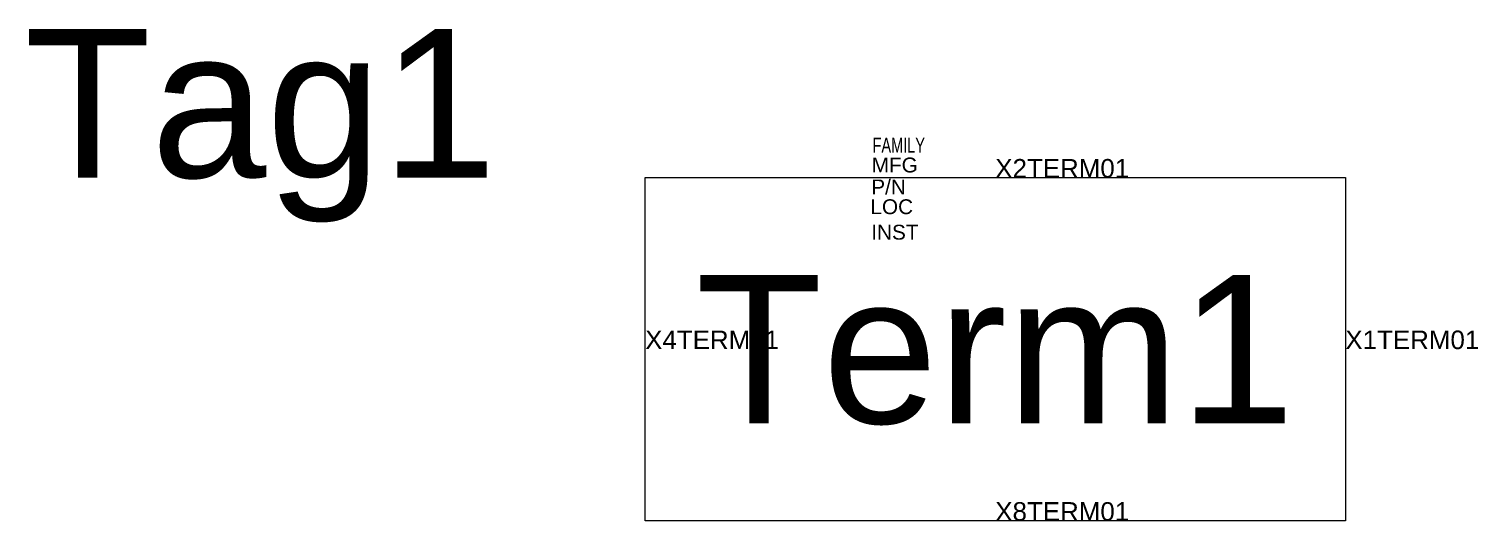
# Model space of a CAD drawing. Header units: inches. Extents: x -3.88 to 0.09, y -0.2 to 0.22.
# Drawn here: x -0.887 to 0.089, y -0.116 to 0.215 of the extents above; entities outside this region: 3.
import ezdxf
from ezdxf.enums import TextEntityAlignment as Align

# ---------------------------------------------------------------- set-up
doc = ezdxf.new("R2010")
doc.units = ezdxf.units.IN
doc.header["$MEASUREMENT"] = 0
doc.styles.add('INERCONNECT TABLES', font='arial.ttf', dxfattribs={"height": 0.1})
doc.styles.add('WD', font='arial.ttf', dxfattribs={"height": 1})

msp = doc.modelspace()

# ---------------------------------------------------------------- linework, layer by layer
msp.add_lwpolyline([(-0.47188, 0.11548), (0, 0.11548), (0, -0.11548), (-0.47188, -0.11548)], close=True)

# ---------------------------------------------------------------- texts
at = {"linetype": 'Continuous', "style": 'INERCONNECT TABLES', "flags": 8}
for tag, p in [('Tag1', (-0.57188, 0.16548)), ('Desc2', (-3.5, 0)), ('Desc3', (-3.5, -0.15))]:
    msp.add_attdef(tag, text='', height=0.1, dxfattribs=at).set_placement(p, align=Align.MIDDLE_RIGHT)
at = {"style": 'INERCONNECT TABLES', "flags": 8}
msp.add_attdef('Desc1', text='', height=0.1, dxfattribs=at).set_placement((-3.5, 0.15), align=Align.MIDDLE_RIGHT)
at = {"style": 'WD', "width": 0.7, "flags": 9}
msp.add_attdef('FAMILY', (-0.31862, 0.13227), '', height=0.01, dxfattribs=at)
at = {"linetype": 'Continuous', "style": 'INERCONNECT TABLES', "flags": 9}
msp.add_attdef('MFG', text='', height=0.01, dxfattribs=at).set_placement((-0.28816, 0.11895), align=Align.RIGHT)
at = {"style": 'WD', "flags": 9}
for tag, p in [('X2TERM01', (-0.23594, 0.11548)), ('X4TERM01', (-0.47188, 0)), ('X1TERM01', (0, 0)), ('X8TERM01', (-0.23594, -0.11548))]:
    msp.add_attdef(tag, p, '', height=0.0125, dxfattribs=at)
at = {"linetype": 'Continuous', "style": 'INERCONNECT TABLES', "flags": 9}
for tag, p in [('P/N', (-0.31949, 0.10419)), ('LOC', (-0.32007, 0.09087)), ('INST', (-0.31949, 0.07372))]:
    msp.add_attdef(tag, p, '', height=0.01, dxfattribs=at)
at = {"linetype": 'Continuous', "style": 'INERCONNECT TABLES', "flags": 8}
msp.add_attdef('Term1', text='', height=0.1, dxfattribs=at).set_placement((-0.23594, 0), align=Align.MIDDLE_CENTER)

doc.saveas('drawing.dxf')
